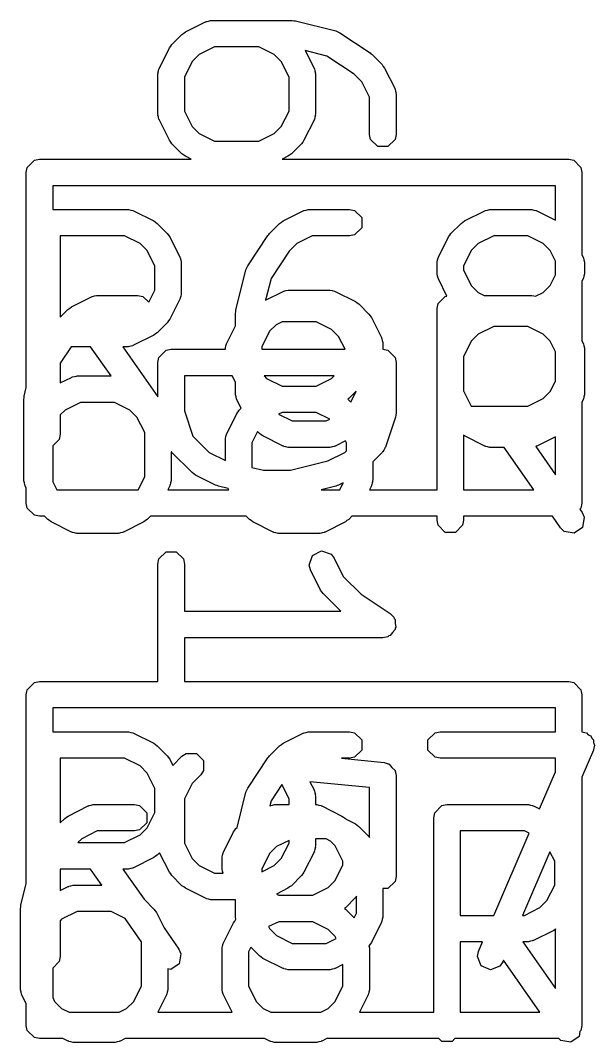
# Model space of a CAD drawing. Header units: inches. Extents: x 0.27 to 5.32, y 0.16 to 3.22.
# Drawn here: x 5.1625 to 5.2479, y 2.2295 to 2.3817 of the extents above; entities that cross this region are included whole.
import ezdxf

# ---------------------------------------------------------------- set-up
doc = ezdxf.new("R2010")
doc.units = ezdxf.units.IN
doc.header["$MEASUREMENT"] = 0
doc.layers.add('BLACK', color=250, linetype='CONTINUOUS')

msp = doc.modelspace()

# ---------------------------------------------------------------- linework, layer by layer
at = {"layer": 'BLACK', "linetype": 'CONTINUOUS'}
for p, q in [((5.18701, 2.37999), (5.19, 2.38149)), ((5.19, 2.38149), (5.1901, 2.38151)), ((5.1901, 2.38151), (5.19013, 2.38155)), ((5.19013, 2.38155), (5.19044, 2.38161)), ((5.19044, 2.38161), (5.19075, 2.38169)), ((5.19075, 2.38169), (5.19079, 2.38168)), ((5.19079, 2.38168), (5.19089, 2.38169)), ((5.19089, 2.38169), (5.20288, 2.38169)), ((5.20288, 2.38169), (5.20312, 2.38165)), ((5.20312, 2.38165), (5.20336, 2.38164)), ((5.20336, 2.38164), (5.20936, 2.38014)), ((5.18499, 2.37812), (5.18649, 2.37962)), ((5.18649, 2.37962), (5.18676, 2.37979)), ((5.18676, 2.37979), (5.18701, 2.37999)), ((5.20936, 2.38014), (5.20966, 2.37999)), ((5.20966, 2.37999), (5.20997, 2.37986)), ((5.20997, 2.37986), (5.21447, 2.37686)), ((5.18482, 2.37786), (5.18499, 2.37812)), ((5.18313, 2.37461), (5.18463, 2.37761)), ((5.18463, 2.37761), (5.18482, 2.37786)), ((5.18905, 2.37661), (5.188, 2.37556)), ((5.19135, 2.37776), (5.18905, 2.37661)), ((5.19792, 2.37776), (5.19135, 2.37776)), ((5.20022, 2.37661), (5.19792, 2.37776)), ((5.20127, 2.37556), (5.20022, 2.37661)), ((5.20807, 2.3764), (5.20484, 2.37721)), ((5.20484, 2.37721), (5.20614, 2.37461)), ((5.21447, 2.37686), (5.21461, 2.37673)), ((5.21461, 2.37673), (5.21477, 2.37662)), ((5.21477, 2.37662), (5.21627, 2.37512)), ((5.188, 2.37556), (5.18685, 2.37326)), ((5.20242, 2.37326), (5.20127, 2.37556)), ((5.21213, 2.3737), (5.20807, 2.3764)), ((5.21627, 2.37512), (5.21645, 2.37486)), ((5.18292, 2.37387), (5.18301, 2.37417)), ((5.18294, 2.37382), (5.18292, 2.37387)), ((5.18292, 2.37373), (5.18294, 2.37382)), ((5.18292, 2.36773), (5.18292, 2.37373)), ((5.18301, 2.37417), (5.18307, 2.37448)), ((5.18307, 2.37448), (5.1831, 2.37451)), ((5.1831, 2.37451), (5.18313, 2.37461)), ((5.20614, 2.37461), (5.20617, 2.37451)), ((5.20617, 2.37451), (5.2062, 2.37448)), ((5.2062, 2.37448), (5.20626, 2.37417)), ((5.20626, 2.37417), (5.20635, 2.37387)), ((5.20635, 2.37387), (5.20633, 2.37382)), ((5.20633, 2.37382), (5.20635, 2.37373)), ((5.20635, 2.37373), (5.20635, 2.36773)), ((5.21326, 2.37256), (5.21213, 2.3737)), ((5.21645, 2.37486), (5.21664, 2.37461)), ((5.21664, 2.37461), (5.21814, 2.37161)), ((5.18685, 2.37326), (5.18685, 2.36819)), ((5.20242, 2.36819), (5.20242, 2.37326)), ((5.21441, 2.37026), (5.21326, 2.37256)), ((5.21814, 2.37161), (5.21817, 2.37151)), ((5.21817, 2.37151), (5.2182, 2.37148)), ((5.2182, 2.37148), (5.21826, 2.37117)), ((5.21826, 2.37117), (5.21835, 2.37087)), ((5.21835, 2.37087), (5.21833, 2.37082)), ((5.21833, 2.37082), (5.21835, 2.37073)), ((5.21835, 2.37073), (5.21835, 2.36473)), ((5.21441, 2.36473), (5.21441, 2.37026)), ((5.18294, 2.36763), (5.18292, 2.36773)), ((5.18292, 2.36759), (5.18294, 2.36763)), ((5.18301, 2.36728), (5.18292, 2.36759)), ((5.18685, 2.36819), (5.188, 2.36589)), ((5.20127, 2.36589), (5.20242, 2.36819)), ((5.20635, 2.36759), (5.20626, 2.36728)), ((5.20635, 2.36773), (5.20633, 2.36763)), ((5.20633, 2.36763), (5.20635, 2.36759)), ((5.18307, 2.36697), (5.18301, 2.36728)), ((5.1831, 2.36694), (5.18307, 2.36697)), ((5.18313, 2.36685), (5.1831, 2.36694)), ((5.18463, 2.36385), (5.18313, 2.36685)), ((5.20614, 2.36685), (5.20464, 2.36385)), ((5.20617, 2.36694), (5.20614, 2.36685)), ((5.2062, 2.36697), (5.20617, 2.36694)), ((5.20626, 2.36728), (5.2062, 2.36697)), ((5.188, 2.36589), (5.18905, 2.36485)), ((5.18905, 2.36485), (5.19135, 2.3637)), ((5.19792, 2.3637), (5.20022, 2.36485)), ((5.20022, 2.36485), (5.20127, 2.36589)), ((5.21456, 2.36397), (5.21441, 2.36473)), ((5.21835, 2.36473), (5.2182, 2.36397)), ((5.18482, 2.3636), (5.18463, 2.36385)), ((5.18499, 2.36334), (5.18482, 2.3636)), ((5.18649, 2.36184), (5.18499, 2.36334)), ((5.19135, 2.3637), (5.19792, 2.3637)), ((5.20428, 2.36334), (5.20278, 2.36184)), ((5.20445, 2.3636), (5.20428, 2.36334)), ((5.20464, 2.36385), (5.20445, 2.3636)), ((5.21563, 2.36291), (5.21456, 2.36397)), ((5.21714, 2.36291), (5.21563, 2.36291)), ((5.2182, 2.36397), (5.21714, 2.36291)), ((5.18676, 2.36166), (5.18649, 2.36184)), ((5.18701, 2.36147), (5.18676, 2.36166)), ((5.18786, 2.36104), (5.18701, 2.36147)), ((5.20226, 2.36147), (5.20141, 2.36104)), ((5.20251, 2.36166), (5.20226, 2.36147)), ((5.20278, 2.36184), (5.20251, 2.36166)), ((5.16333, 2.35907), (5.16348, 2.35982)), ((5.16348, 2.35982), (5.16454, 2.36089)), ((5.16454, 2.36089), (5.1653, 2.36104)), ((5.1653, 2.36104), (5.18786, 2.36104)), ((5.20141, 2.36104), (5.24404, 2.36104)), ((5.24404, 2.36104), (5.24479, 2.36089)), ((5.24479, 2.36089), (5.24585, 2.35982)), ((5.24585, 2.35982), (5.246, 2.35907)), ((5.16333, 2.32704), (5.16333, 2.35907)), ((5.246, 2.35907), (5.246, 2.34681)), ((5.16726, 2.3571), (5.16726, 2.35356)), ((5.24207, 2.3571), (5.16726, 2.3571)), ((5.24207, 2.35197), (5.24207, 2.3571)), ((5.16726, 2.35356), (5.17842, 2.35356)), ((5.17842, 2.35356), (5.17852, 2.35354)), ((5.17852, 2.35354), (5.17856, 2.35356)), ((5.17856, 2.35356), (5.17886, 2.35347)), ((5.17886, 2.35347), (5.17917, 2.35341)), ((5.17917, 2.35341), (5.1792, 2.35338)), ((5.1792, 2.35338), (5.1793, 2.35335)), ((5.1793, 2.35335), (5.1823, 2.35186)), ((5.20154, 2.35186), (5.20453, 2.35335)), ((5.20453, 2.35335), (5.20463, 2.35338)), ((5.20463, 2.35338), (5.20466, 2.35341)), ((5.20466, 2.35341), (5.20497, 2.35347)), ((5.20497, 2.35347), (5.20528, 2.35356)), ((5.20528, 2.35356), (5.20532, 2.35354)), ((5.20532, 2.35354), (5.20542, 2.35356)), ((5.20542, 2.35356), (5.21141, 2.35356)), ((5.21141, 2.35356), (5.21217, 2.35341)), ((5.21217, 2.35341), (5.21323, 2.35235)), ((5.21323, 2.35235), (5.21323, 2.35084)), ((5.22853, 2.35186), (5.23153, 2.35335)), ((5.23153, 2.35335), (5.23163, 2.35338)), ((5.23163, 2.35338), (5.23166, 2.35341)), ((5.23166, 2.35341), (5.23197, 2.35347)), ((5.23197, 2.35347), (5.23227, 2.35356)), ((5.23227, 2.35356), (5.23232, 2.35354)), ((5.23232, 2.35354), (5.23241, 2.35356)), ((5.23241, 2.35356), (5.23841, 2.35356)), ((5.23841, 2.35356), (5.23851, 2.35354)), ((5.23851, 2.35354), (5.23855, 2.35356)), ((5.23855, 2.35356), (5.23885, 2.35347)), ((5.23885, 2.35347), (5.23916, 2.35341)), ((5.23916, 2.35341), (5.2392, 2.35338)), ((5.2392, 2.35338), (5.23929, 2.35335)), ((5.23929, 2.35335), (5.24207, 2.35197)), ((5.1823, 2.35186), (5.18255, 2.35166)), ((5.18255, 2.35166), (5.18281, 2.35149)), ((5.18281, 2.35149), (5.18431, 2.34999)), ((5.19952, 2.34999), (5.20102, 2.35149)), ((5.20102, 2.35149), (5.20129, 2.35166)), ((5.20129, 2.35166), (5.20154, 2.35186)), ((5.21323, 2.35084), (5.21217, 2.34978)), ((5.22652, 2.34999), (5.22802, 2.35149)), ((5.22802, 2.35149), (5.22828, 2.35166)), ((5.22828, 2.35166), (5.22853, 2.35186)), ((5.17795, 2.34963), (5.16839, 2.34963)), ((5.16839, 2.34963), (5.16839, 2.33755)), ((5.18025, 2.34848), (5.17795, 2.34963)), ((5.18431, 2.34999), (5.18449, 2.34972)), ((5.18449, 2.34972), (5.18468, 2.34947)), ((5.18468, 2.34947), (5.18618, 2.34648)), ((5.19628, 2.34519), (5.19928, 2.34969)), ((5.19928, 2.34969), (5.19942, 2.34982)), ((5.19942, 2.34982), (5.19952, 2.34999)), ((5.20588, 2.34963), (5.20358, 2.34848)), ((5.21141, 2.34963), (5.20588, 2.34963)), ((5.21217, 2.34978), (5.21141, 2.34963)), ((5.22465, 2.34648), (5.22615, 2.34947)), ((5.22615, 2.34947), (5.22635, 2.34972)), ((5.22635, 2.34972), (5.22652, 2.34999)), ((5.23288, 2.34963), (5.23058, 2.34848)), ((5.23795, 2.34963), (5.23288, 2.34963)), ((5.24024, 2.34848), (5.23795, 2.34963)), ((5.1813, 2.34743), (5.18025, 2.34848)), ((5.20358, 2.34848), (5.20245, 2.34734)), ((5.23058, 2.34848), (5.22953, 2.34743)), ((5.24129, 2.34743), (5.24024, 2.34848)), ((5.18245, 2.34513), (5.1813, 2.34743)), ((5.18618, 2.34648), (5.1862, 2.34638)), ((5.1862, 2.34638), (5.18624, 2.34635)), ((5.18624, 2.34635), (5.1863, 2.34604)), ((5.20245, 2.34734), (5.19974, 2.34329)), ((5.22453, 2.34604), (5.22459, 2.34635)), ((5.22459, 2.34635), (5.22463, 2.34638)), ((5.22463, 2.34638), (5.22465, 2.34648)), ((5.22953, 2.34743), (5.22838, 2.34513)), ((5.24207, 2.34588), (5.24129, 2.34743)), ((5.246, 2.34681), (5.24617, 2.34648)), ((5.24617, 2.34648), (5.2462, 2.34638)), ((5.2462, 2.34638), (5.24623, 2.34635)), ((5.24623, 2.34635), (5.24629, 2.34604)), ((5.18245, 2.34156), (5.18245, 2.34513)), ((5.1863, 2.34604), (5.18638, 2.34573)), ((5.18638, 2.34573), (5.18637, 2.34569)), ((5.18637, 2.34569), (5.18639, 2.34559)), ((5.18639, 2.34559), (5.18639, 2.3411)), ((5.19601, 2.34457), (5.19615, 2.34488)), ((5.19615, 2.34488), (5.19628, 2.34519)), ((5.22444, 2.34559), (5.22446, 2.34569)), ((5.22444, 2.3441), (5.22444, 2.34559)), ((5.22445, 2.34573), (5.22453, 2.34604)), ((5.22446, 2.34569), (5.22445, 2.34573)), ((5.22838, 2.34513), (5.22838, 2.34456)), ((5.24207, 2.34381), (5.24207, 2.34588)), ((5.24629, 2.34604), (5.24637, 2.34573)), ((5.24637, 2.34573), (5.24636, 2.34569)), ((5.24636, 2.34569), (5.24638, 2.34559)), ((5.24638, 2.34559), (5.24638, 2.3441)), ((5.19451, 2.33857), (5.19601, 2.34457)), ((5.19974, 2.34329), (5.19894, 2.34006)), ((5.22446, 2.344), (5.22444, 2.3441)), ((5.22445, 2.34396), (5.22446, 2.344)), ((5.22453, 2.34365), (5.22445, 2.34396)), ((5.22459, 2.34334), (5.22453, 2.34365)), ((5.22463, 2.34331), (5.22459, 2.34334)), ((5.22465, 2.34321), (5.22463, 2.34331)), ((5.22592, 2.34067), (5.22465, 2.34321)), ((5.22838, 2.34456), (5.22953, 2.34226)), ((5.24129, 2.34226), (5.24207, 2.34381)), ((5.24617, 2.34321), (5.246, 2.34288)), ((5.2462, 2.34331), (5.24617, 2.34321)), ((5.24623, 2.34334), (5.2462, 2.34331)), ((5.24629, 2.34365), (5.24623, 2.34334)), ((5.24637, 2.34396), (5.24629, 2.34365)), ((5.24638, 2.3441), (5.24636, 2.344)), ((5.24636, 2.344), (5.24637, 2.34396)), ((5.18154, 2.33975), (5.18245, 2.34156)), ((5.20197, 2.34148), (5.20228, 2.34156)), ((5.20228, 2.34156), (5.20232, 2.34154)), ((5.20232, 2.34154), (5.20242, 2.34156)), ((5.20242, 2.34156), (5.20841, 2.34156)), ((5.20841, 2.34156), (5.20851, 2.34154)), ((5.20851, 2.34154), (5.20855, 2.34156)), ((5.20855, 2.34156), (5.20886, 2.34148)), ((5.22953, 2.34226), (5.23058, 2.34121)), ((5.24024, 2.34121), (5.24129, 2.34226)), ((5.246, 2.34288), (5.246, 2.33401)), ((5.17004, 2.33906), (5.17304, 2.34056)), ((5.17304, 2.34056), (5.17313, 2.34059)), ((5.17313, 2.34059), (5.17317, 2.34062)), ((5.17317, 2.34062), (5.17348, 2.34068)), ((5.17348, 2.34068), (5.17378, 2.34076)), ((5.17378, 2.34076), (5.17382, 2.34075)), ((5.17382, 2.34075), (5.17392, 2.34077)), ((5.17392, 2.34077), (5.17992, 2.34077)), ((5.17992, 2.34077), (5.18067, 2.34062)), ((5.18067, 2.34062), (5.18154, 2.33975)), ((5.18618, 2.34022), (5.18468, 2.33722)), ((5.1862, 2.34031), (5.18618, 2.34022)), ((5.18624, 2.34034), (5.1862, 2.34031)), ((5.1863, 2.34065), (5.18624, 2.34034)), ((5.18638, 2.34096), (5.1863, 2.34065)), ((5.18639, 2.3411), (5.18637, 2.341)), ((5.18637, 2.341), (5.18638, 2.34096)), ((5.19894, 2.34006), (5.20154, 2.34136)), ((5.20154, 2.34136), (5.20163, 2.34138)), ((5.20163, 2.34138), (5.20166, 2.34141)), ((5.20166, 2.34141), (5.20197, 2.34148)), ((5.20886, 2.34148), (5.20917, 2.34141)), ((5.20917, 2.34141), (5.2092, 2.34138)), ((5.2092, 2.34138), (5.2093, 2.34136)), ((5.2093, 2.34136), (5.21229, 2.33986)), ((5.22459, 2.33955), (5.22566, 2.34062)), ((5.22566, 2.34062), (5.22592, 2.34067)), ((5.23058, 2.34121), (5.23147, 2.34077)), ((5.23147, 2.34077), (5.23841, 2.34077)), ((5.23841, 2.34077), (5.23851, 2.34075)), ((5.23851, 2.34075), (5.23855, 2.34076)), ((5.23855, 2.34076), (5.23885, 2.34068)), ((5.23885, 2.34068), (5.23908, 2.34063)), ((5.23908, 2.34063), (5.24024, 2.34121)), ((5.16839, 2.33755), (5.16953, 2.33869)), ((5.16953, 2.33869), (5.16979, 2.33887)), ((5.16979, 2.33887), (5.17004, 2.33906)), ((5.19449, 2.33833), (5.19451, 2.33857)), ((5.21229, 2.33986), (5.21254, 2.33966)), ((5.21254, 2.33966), (5.21281, 2.33949)), ((5.21281, 2.33949), (5.21431, 2.33799)), ((5.22444, 2.3388), (5.22459, 2.33955)), ((5.22444, 2.3321), (5.22444, 2.3388)), ((5.18468, 2.33722), (5.18449, 2.33697)), ((5.19445, 2.3381), (5.19449, 2.33833)), ((5.19445, 2.33626), (5.19445, 2.3381)), ((5.21431, 2.33799), (5.21448, 2.33773)), ((5.21448, 2.33773), (5.21467, 2.33748)), ((5.21467, 2.33748), (5.21617, 2.33448)), ((5.18431, 2.3367), (5.18281, 2.3352)), ((5.18449, 2.33697), (5.18431, 2.3367)), ((5.19316, 2.33368), (5.19445, 2.33626)), ((5.20049, 2.33638), (5.19953, 2.33543)), ((5.20138, 2.33683), (5.20049, 2.33638)), ((5.20645, 2.33683), (5.20138, 2.33683)), ((5.20875, 2.33568), (5.20645, 2.33683)), ((5.2098, 2.33463), (5.20875, 2.33568)), ((5.23288, 2.33613), (5.23058, 2.33498)), ((5.23795, 2.33613), (5.23288, 2.33613)), ((5.24024, 2.33498), (5.23795, 2.33613)), ((5.1823, 2.33484), (5.1793, 2.33334)), ((5.18255, 2.33503), (5.1823, 2.33484)), ((5.18281, 2.3352), (5.18255, 2.33503)), ((5.19953, 2.33543), (5.19838, 2.33313)), ((5.21075, 2.33274), (5.2098, 2.33463)), ((5.21617, 2.33448), (5.2162, 2.33438)), ((5.2162, 2.33438), (5.21623, 2.33435)), ((5.21623, 2.33435), (5.21629, 2.33404)), ((5.21629, 2.33404), (5.21638, 2.33374)), ((5.23058, 2.33498), (5.22953, 2.33393)), ((5.24129, 2.33393), (5.24024, 2.33498)), ((5.246, 2.33401), (5.24617, 2.33368)), ((5.17, 2.33313), (5.16839, 2.3307)), ((5.17289, 2.33313), (5.17, 2.33313)), ((5.17595, 2.32877), (5.17289, 2.33313)), ((5.17842, 2.33313), (5.1777, 2.33313)), ((5.1777, 2.33313), (5.18292, 2.32567)), ((5.17852, 2.33315), (5.17842, 2.33313)), ((5.17856, 2.33313), (5.17852, 2.33315)), ((5.17886, 2.33322), (5.17856, 2.33313)), ((5.17917, 2.33328), (5.17886, 2.33322)), ((5.1792, 2.33331), (5.17917, 2.33328)), ((5.1793, 2.33334), (5.1792, 2.33331)), ((5.18307, 2.33152), (5.18413, 2.33259)), ((5.18413, 2.33259), (5.18489, 2.33274)), ((5.18489, 2.33274), (5.19295, 2.33274)), ((5.19295, 2.33294), (5.19304, 2.33324)), ((5.19297, 2.3329), (5.19295, 2.33294)), ((5.19295, 2.3328), (5.19297, 2.3329)), ((5.19295, 2.33274), (5.19295, 2.3328)), ((5.19304, 2.33324), (5.1931, 2.33355)), ((5.1931, 2.33355), (5.19313, 2.33358)), ((5.19313, 2.33358), (5.19316, 2.33368)), ((5.19838, 2.33313), (5.19838, 2.33274)), ((5.19838, 2.33274), (5.21075, 2.33274)), ((5.21638, 2.33374), (5.21636, 2.33369)), ((5.21636, 2.33369), (5.21638, 2.3336)), ((5.21638, 2.3336), (5.21638, 2.33274)), ((5.21638, 2.33274), (5.21714, 2.33259)), ((5.21714, 2.33259), (5.2182, 2.33152)), ((5.22953, 2.33393), (5.22838, 2.33163)), ((5.24207, 2.33238), (5.24129, 2.33393)), ((5.24617, 2.33368), (5.2462, 2.33358)), ((5.2462, 2.33358), (5.24623, 2.33355)), ((5.24623, 2.33355), (5.24629, 2.33324)), ((5.24629, 2.33324), (5.24637, 2.33294)), ((5.24637, 2.33294), (5.24636, 2.3329)), ((5.24636, 2.3329), (5.24638, 2.3328)), ((5.24638, 2.3328), (5.24638, 2.3283)), ((5.18292, 2.33077), (5.18307, 2.33152)), ((5.2182, 2.33152), (5.21835, 2.33077)), ((5.22444, 2.3261), (5.22444, 2.3321)), ((5.22444, 2.3321), (5.22444, 2.3321)), ((5.22838, 2.33163), (5.22838, 2.32656)), ((5.24207, 2.32802), (5.24207, 2.33238)), ((5.16839, 2.3307), (5.16839, 2.32774)), ((5.18292, 2.32567), (5.18292, 2.33077)), ((5.21835, 2.33077), (5.21835, 2.32327)), ((5.16839, 2.32774), (5.17004, 2.32856)), ((5.17004, 2.32856), (5.17013, 2.32859)), ((5.17013, 2.32859), (5.17017, 2.32862)), ((5.17017, 2.32862), (5.17048, 2.32868)), ((5.17048, 2.32868), (5.17078, 2.32876)), ((5.17078, 2.32876), (5.17082, 2.32875)), ((5.17082, 2.32875), (5.17092, 2.32877)), ((5.17092, 2.32877), (5.17595, 2.32877)), ((5.19397, 2.3288), (5.18685, 2.3288)), ((5.18685, 2.3288), (5.18685, 2.32359)), ((5.19445, 2.32784), (5.19397, 2.3288)), ((5.20913, 2.3288), (5.1987, 2.3288)), ((5.1987, 2.3288), (5.19908, 2.32842)), ((5.19908, 2.32842), (5.20138, 2.32727)), ((5.20645, 2.32727), (5.20875, 2.32842)), ((5.20875, 2.32842), (5.20913, 2.3288)), ((5.24129, 2.32647), (5.24207, 2.32802)), ((5.24638, 2.3283), (5.24638, 2.3283)), ((5.24638, 2.3283), (5.24638, 2.3261)), ((5.16301, 2.32578), (5.16333, 2.32704)), ((5.19445, 2.3261), (5.19445, 2.32784)), ((5.20138, 2.32727), (5.20645, 2.32727)), ((5.21243, 2.32653), (5.21131, 2.32541)), ((5.21161, 2.32489), (5.21243, 2.32653)), ((5.22838, 2.32656), (5.22953, 2.32427)), ((5.24024, 2.32542), (5.24129, 2.32647)), ((5.16295, 2.3253), (5.163, 2.32554)), ((5.16295, 2.3133), (5.16295, 2.3253)), ((5.163, 2.32554), (5.16301, 2.32578)), ((5.17138, 2.32483), (5.16909, 2.32368)), ((5.17645, 2.32483), (5.17138, 2.32483)), ((5.17875, 2.32368), (5.17645, 2.32483)), ((5.19447, 2.326), (5.19445, 2.3261)), ((5.19445, 2.32596), (5.19447, 2.326)), ((5.19454, 2.32565), (5.19445, 2.32596)), ((5.1946, 2.32534), (5.19454, 2.32565)), ((5.19463, 2.32531), (5.1946, 2.32534)), ((5.19466, 2.32522), (5.19463, 2.32531)), ((5.19529, 2.32396), (5.19466, 2.32522)), ((5.21131, 2.32541), (5.21115, 2.3253)), ((5.21115, 2.3253), (5.21131, 2.32519)), ((5.21131, 2.32519), (5.21161, 2.32489)), ((5.22444, 2.31183), (5.22444, 2.3261)), ((5.22444, 2.3261), (5.22444, 2.3261)), ((5.23795, 2.32427), (5.24024, 2.32542)), ((5.24617, 2.32522), (5.246, 2.32488)), ((5.246, 2.32488), (5.246, 2.30986)), ((5.2462, 2.32531), (5.24617, 2.32522)), ((5.24623, 2.32534), (5.2462, 2.32531)), ((5.24629, 2.32565), (5.24623, 2.32534)), ((5.24637, 2.32596), (5.24629, 2.32565)), ((5.24638, 2.3261), (5.24636, 2.326)), ((5.24636, 2.326), (5.24637, 2.32596)), ((5.16909, 2.32368), (5.16839, 2.32299)), ((5.1798, 2.32263), (5.17875, 2.32368)), ((5.18685, 2.32359), (5.18811, 2.31983)), ((5.19466, 2.32318), (5.19485, 2.32343)), ((5.19485, 2.32343), (5.19502, 2.32369)), ((5.19502, 2.32369), (5.19529, 2.32396)), ((5.20138, 2.32333), (5.20086, 2.32307)), ((5.20645, 2.32333), (5.20138, 2.32333)), ((5.20847, 2.32232), (5.20645, 2.32333)), ((5.22953, 2.32427), (5.23795, 2.32427)), ((5.16839, 2.32299), (5.16839, 2.3201)), ((5.18095, 2.32034), (5.1798, 2.32263)), ((5.19316, 2.32018), (5.19466, 2.32318)), ((5.20086, 2.32307), (5.20288, 2.32207)), ((5.20288, 2.32207), (5.20795, 2.32207)), ((5.20795, 2.32207), (5.20847, 2.32232)), ((5.21825, 2.32265), (5.21675, 2.31815)), ((5.21829, 2.32296), (5.21825, 2.32265)), ((5.21835, 2.32327), (5.21829, 2.32296)), ((5.18095, 2.31377), (5.18095, 2.32034)), ((5.19772, 2.32051), (5.19689, 2.31884)), ((5.19802, 2.32021), (5.19772, 2.32051)), ((5.16824, 2.31934), (5.16726, 2.31837)), ((5.16839, 2.3201), (5.16824, 2.31934)), ((5.18811, 2.31983), (5.19055, 2.31739)), ((5.19295, 2.31944), (5.19304, 2.31975)), ((5.19297, 2.3194), (5.19295, 2.31944)), ((5.19295, 2.3193), (5.19297, 2.3194)), ((5.19295, 2.31619), (5.19295, 2.3193)), ((5.19304, 2.31975), (5.1931, 2.32005)), ((5.1931, 2.32005), (5.19313, 2.32009)), ((5.19313, 2.32009), (5.19316, 2.32018)), ((5.19689, 2.31884), (5.19689, 2.31517)), ((5.19829, 2.32003), (5.19802, 2.32021)), ((5.19854, 2.31984), (5.19829, 2.32003)), ((5.20154, 2.31834), (5.19854, 2.31984)), ((5.21082, 2.3191), (5.2093, 2.31834)), ((5.21095, 2.31884), (5.21082, 2.3191)), ((5.21095, 2.31762), (5.21095, 2.31884)), ((5.22853, 2.31984), (5.22838, 2.31995)), ((5.22838, 2.31995), (5.22838, 2.31183)), ((5.23153, 2.31834), (5.22853, 2.31984)), ((5.24207, 2.31973), (5.23929, 2.31834)), ((5.24207, 2.31408), (5.24207, 2.31973)), ((5.16726, 2.31837), (5.16726, 2.31302)), ((5.1849, 2.31748), (5.18489, 2.3175)), ((5.18489, 2.3175), (5.18489, 2.3133)), ((5.18494, 2.31746), (5.1849, 2.31748)), ((5.18499, 2.31738), (5.18494, 2.31746)), ((5.18799, 2.31438), (5.18499, 2.31738)), ((5.19055, 2.31739), (5.19295, 2.31619)), ((5.20163, 2.31831), (5.20154, 2.31834)), ((5.20166, 2.31828), (5.20163, 2.31831)), ((5.20197, 2.31822), (5.20166, 2.31828)), ((5.20228, 2.31813), (5.20197, 2.31822)), ((5.20232, 2.31815), (5.20228, 2.31813)), ((5.20242, 2.31813), (5.20232, 2.31815)), ((5.20841, 2.31813), (5.20242, 2.31813)), ((5.2082, 2.31613), (5.21072, 2.31739)), ((5.20851, 2.31815), (5.20841, 2.31813)), ((5.20855, 2.31813), (5.20851, 2.31815)), ((5.20886, 2.31822), (5.20855, 2.31813)), ((5.20917, 2.31828), (5.20886, 2.31822)), ((5.2092, 2.31831), (5.20917, 2.31828)), ((5.2093, 2.31834), (5.2092, 2.31831)), ((5.21072, 2.31739), (5.21095, 2.31762)), ((5.21627, 2.31738), (5.21488, 2.31599)), ((5.21633, 2.31746), (5.21627, 2.31738)), ((5.21637, 2.31748), (5.21633, 2.31746)), ((5.21653, 2.31775), (5.21637, 2.31748)), ((5.2167, 2.31802), (5.21653, 2.31775)), ((5.21675, 2.31815), (5.2167, 2.31806)), ((5.2167, 2.31806), (5.2167, 2.31802)), ((5.23163, 2.31831), (5.23153, 2.31834)), ((5.23166, 2.31828), (5.23163, 2.31831)), ((5.23197, 2.31822), (5.23166, 2.31828)), ((5.23227, 2.31813), (5.23197, 2.31822)), ((5.23232, 2.31815), (5.23227, 2.31813)), ((5.23241, 2.31813), (5.23232, 2.31815)), ((5.23443, 2.31813), (5.23241, 2.31813)), ((5.23884, 2.31183), (5.23443, 2.31813)), ((5.23916, 2.31828), (5.23913, 2.31827)), ((5.23913, 2.31827), (5.24207, 2.31408)), ((5.2392, 2.31831), (5.23916, 2.31828)), ((5.23929, 2.31834), (5.2392, 2.31831)), ((5.20264, 2.31474), (5.2082, 2.31613)), ((5.21488, 2.31599), (5.21488, 2.3133)), ((5.18826, 2.3142), (5.18799, 2.31438)), ((5.18851, 2.31401), (5.18826, 2.3142)), ((5.19689, 2.31517), (5.19863, 2.31474)), ((5.19863, 2.31474), (5.20264, 2.31474)), ((5.16297, 2.31321), (5.16295, 2.3133)), ((5.16296, 2.31316), (5.16297, 2.31321)), ((5.16304, 2.31286), (5.16296, 2.31316)), ((5.1631, 2.31255), (5.16304, 2.31286)), ((5.16726, 2.31302), (5.16786, 2.31183)), ((5.17998, 2.31183), (5.18095, 2.31377)), ((5.1848, 2.31286), (5.18474, 2.31255)), ((5.18488, 2.31316), (5.1848, 2.31286)), ((5.18489, 2.3133), (5.18487, 2.31321)), ((5.18487, 2.31321), (5.18488, 2.31316)), ((5.1915, 2.31251), (5.18851, 2.31401)), ((5.2105, 2.31288), (5.20976, 2.31251)), ((5.20998, 2.31183), (5.2105, 2.31288)), ((5.21479, 2.31286), (5.21473, 2.31255)), ((5.21488, 2.31316), (5.21479, 2.31286)), ((5.21488, 2.3133), (5.21486, 2.31321)), ((5.21486, 2.31321), (5.21488, 2.31316)), ((5.16313, 2.31252), (5.1631, 2.31255)), ((5.16316, 2.31242), (5.16313, 2.31252)), ((5.16333, 2.31209), (5.16316, 2.31242)), ((5.16333, 2.30986), (5.16333, 2.31209)), ((5.16786, 2.31183), (5.17998, 2.31183)), ((5.18468, 2.31242), (5.18438, 2.31183)), ((5.18438, 2.31183), (5.19345, 2.31183)), ((5.1847, 2.31252), (5.18468, 2.31242)), ((5.18474, 2.31255), (5.1847, 2.31252)), ((5.19171, 2.31245), (5.1915, 2.31251)), ((5.19191, 2.31236), (5.19171, 2.31245)), ((5.19337, 2.312), (5.19191, 2.31236)), ((5.19345, 2.31183), (5.19337, 2.312)), ((5.20936, 2.31236), (5.20722, 2.31183)), ((5.20722, 2.31183), (5.20998, 2.31183)), ((5.20956, 2.31245), (5.20936, 2.31236)), ((5.20976, 2.31251), (5.20956, 2.31245)), ((5.21467, 2.31242), (5.21438, 2.31183)), ((5.21438, 2.31183), (5.22444, 2.31183)), ((5.2147, 2.31252), (5.21467, 2.31242)), ((5.21473, 2.31255), (5.2147, 2.31252)), ((5.22838, 2.31183), (5.23884, 2.31183)), ((5.16348, 2.3091), (5.16333, 2.30986)), ((5.246, 2.30986), (5.24585, 2.3091)), ((5.16454, 2.30804), (5.16348, 2.3091)), ((5.24585, 2.3091), (5.24568, 2.30893)), ((5.24568, 2.30893), (5.24602, 2.30843)), ((5.24602, 2.30843), (5.24633, 2.30773)), ((5.1653, 2.30789), (5.16454, 2.30804)), ((5.16605, 2.30789), (5.1653, 2.30789)), ((5.16653, 2.30741), (5.16605, 2.30789)), ((5.16679, 2.30724), (5.16653, 2.30741)), ((5.16704, 2.30704), (5.16679, 2.30724)), ((5.17004, 2.30554), (5.16704, 2.30704)), ((5.1808, 2.30704), (5.1778, 2.30554)), ((5.18105, 2.30724), (5.1808, 2.30704)), ((5.18131, 2.30741), (5.18105, 2.30724)), ((5.18179, 2.30789), (5.18131, 2.30741)), ((5.19605, 2.30789), (5.18179, 2.30789)), ((5.19652, 2.30741), (5.19605, 2.30789)), ((5.19679, 2.30724), (5.19652, 2.30741)), ((5.19704, 2.30704), (5.19679, 2.30724)), ((5.20004, 2.30554), (5.19704, 2.30704)), ((5.2108, 2.30704), (5.2078, 2.30554)), ((5.21104, 2.30724), (5.2108, 2.30704)), ((5.21131, 2.30741), (5.21104, 2.30724)), ((5.21179, 2.30789), (5.21131, 2.30741)), ((5.22444, 2.30789), (5.21179, 2.30789)), ((5.22444, 2.3073), (5.22444, 2.30789)), ((5.22459, 2.30655), (5.22444, 2.3073)), ((5.22838, 2.3073), (5.22823, 2.30655)), ((5.2416, 2.30789), (5.22838, 2.30789)), ((5.22838, 2.30789), (5.22838, 2.3073)), ((5.2428, 2.30617), (5.2416, 2.30789)), ((5.24633, 2.30773), (5.24607, 2.30624)), ((5.17013, 2.30552), (5.17004, 2.30554)), ((5.17017, 2.30548), (5.17013, 2.30552)), ((5.17048, 2.30542), (5.17017, 2.30548)), ((5.17078, 2.30534), (5.17048, 2.30542)), ((5.17082, 2.30535), (5.17078, 2.30534)), ((5.17092, 2.30533), (5.17082, 2.30535)), ((5.17692, 2.30533), (5.17092, 2.30533)), ((5.17702, 2.30535), (5.17692, 2.30533)), ((5.17706, 2.30534), (5.17702, 2.30535)), ((5.17736, 2.30542), (5.17706, 2.30534)), ((5.17767, 2.30548), (5.17736, 2.30542)), ((5.1777, 2.30552), (5.17767, 2.30548)), ((5.1778, 2.30554), (5.1777, 2.30552)), ((5.20013, 2.30552), (5.20004, 2.30554)), ((5.20016, 2.30548), (5.20013, 2.30552)), ((5.20047, 2.30542), (5.20016, 2.30548)), ((5.20078, 2.30534), (5.20047, 2.30542)), ((5.20082, 2.30535), (5.20078, 2.30534)), ((5.20092, 2.30533), (5.20082, 2.30535)), ((5.20692, 2.30533), (5.20092, 2.30533)), ((5.20701, 2.30535), (5.20692, 2.30533)), ((5.20705, 2.30534), (5.20701, 2.30535)), ((5.20736, 2.30542), (5.20705, 2.30534)), ((5.20767, 2.30548), (5.20736, 2.30542)), ((5.2077, 2.30552), (5.20767, 2.30548)), ((5.2078, 2.30554), (5.2077, 2.30552)), ((5.22566, 2.30548), (5.22459, 2.30655)), ((5.22717, 2.30548), (5.22566, 2.30548)), ((5.22823, 2.30655), (5.22717, 2.30548)), ((5.24335, 2.30564), (5.2428, 2.30617)), ((5.24484, 2.30538), (5.24335, 2.30564)), ((5.24607, 2.30624), (5.24484, 2.30538)), ((5.18307, 2.30153), (5.18413, 2.30259)), ((5.18413, 2.30259), (5.18564, 2.30259)), ((5.18564, 2.30259), (5.1867, 2.30153)), ((5.20542, 2.30063), (5.2059, 2.30206)), ((5.2059, 2.30206), (5.20724, 2.30274)), ((5.20724, 2.30274), (5.20867, 2.30226)), ((5.20867, 2.30226), (5.20914, 2.30165)), ((5.18292, 2.30077), (5.18307, 2.30153)), ((5.18292, 2.28328), (5.18292, 2.30077)), ((5.1867, 2.30153), (5.18685, 2.30077)), ((5.18685, 2.30077), (5.18685, 2.29374)), ((5.20562, 2.29989), (5.20542, 2.30063)), ((5.20914, 2.30165), (5.2105, 2.29894)), ((5.20712, 2.29689), (5.20562, 2.29989)), ((5.2105, 2.29894), (5.21314, 2.2963)), ((5.20732, 2.29664), (5.20712, 2.29689)), ((5.20749, 2.29638), (5.20732, 2.29664)), ((5.21013, 2.29374), (5.20749, 2.29638)), ((5.21314, 2.2963), (5.21747, 2.29341)), ((5.18685, 2.29374), (5.21013, 2.29374)), ((5.21747, 2.29341), (5.21802, 2.29287)), ((5.21802, 2.29287), (5.21806, 2.29267)), ((5.21806, 2.29267), (5.2182, 2.29253)), ((5.2182, 2.29253), (5.2182, 2.29195)), ((5.2182, 2.29195), (5.21831, 2.29139)), ((5.21831, 2.29139), (5.2182, 2.29122)), ((5.21714, 2.28995), (5.21638, 2.2898)), ((5.21728, 2.2901), (5.21714, 2.28995)), ((5.21748, 2.29014), (5.21728, 2.2901)), ((5.2178, 2.29061), (5.21748, 2.29014)), ((5.2182, 2.29102), (5.2178, 2.29061)), ((5.2182, 2.29122), (5.2182, 2.29102)), ((5.21638, 2.2898), (5.18685, 2.2898)), ((5.18685, 2.2898), (5.18685, 2.28328)), ((5.16348, 2.28207), (5.16454, 2.28313)), ((5.16454, 2.28313), (5.1653, 2.28328)), ((5.1653, 2.28328), (5.18292, 2.28328)), ((5.18685, 2.28328), (5.24404, 2.28328)), ((5.24404, 2.28328), (5.24479, 2.28313)), ((5.24479, 2.28313), (5.24585, 2.28207)), ((5.16333, 2.28131), (5.16348, 2.28207)), ((5.16333, 2.25322), (5.16333, 2.28131)), ((5.24585, 2.28207), (5.246, 2.28131)), ((5.246, 2.28131), (5.246, 2.27579)), ((5.16726, 2.27935), (5.16726, 2.27581)), ((5.24207, 2.27935), (5.16726, 2.27935)), ((5.24207, 2.27581), (5.24207, 2.27935)), ((5.16726, 2.27581), (5.17842, 2.27581)), ((5.17842, 2.27581), (5.17852, 2.27579)), ((5.17852, 2.27579), (5.17856, 2.2758)), ((5.17856, 2.2758), (5.17886, 2.27572)), ((5.17886, 2.27572), (5.17917, 2.27566)), ((5.17917, 2.27566), (5.1792, 2.27563)), ((5.1792, 2.27563), (5.1793, 2.2756)), ((5.1793, 2.2756), (5.1823, 2.2741)), ((5.20154, 2.2741), (5.20453, 2.2756)), ((5.20453, 2.2756), (5.20463, 2.27563)), ((5.20463, 2.27563), (5.20466, 2.27566)), ((5.20466, 2.27566), (5.20497, 2.27572)), ((5.20497, 2.27572), (5.20528, 2.2758)), ((5.20528, 2.2758), (5.20532, 2.27579)), ((5.20532, 2.27579), (5.20542, 2.27581)), ((5.20542, 2.27581), (5.21141, 2.27581)), ((5.21141, 2.27581), (5.21217, 2.27566)), ((5.21217, 2.27566), (5.21323, 2.27459)), ((5.22309, 2.27459), (5.22416, 2.27566)), ((5.22416, 2.27566), (5.22491, 2.27581)), ((5.22491, 2.27581), (5.24207, 2.27581)), ((5.246, 2.27579), (5.24666, 2.27566)), ((5.24666, 2.27566), (5.24695, 2.27537)), ((5.24695, 2.27537), (5.24732, 2.27521)), ((5.24732, 2.27521), (5.24746, 2.27486)), ((5.24746, 2.27486), (5.24773, 2.27459)), ((5.1823, 2.2741), (5.18255, 2.27391)), ((5.18255, 2.27391), (5.18281, 2.27373)), ((5.18281, 2.27373), (5.18431, 2.27223)), ((5.19952, 2.27223), (5.20102, 2.27373)), ((5.20102, 2.27373), (5.20129, 2.27391)), ((5.20129, 2.27391), (5.20154, 2.2741)), ((5.21323, 2.27459), (5.21323, 2.27309)), ((5.22309, 2.27309), (5.22309, 2.27459)), ((5.24773, 2.27459), (5.24773, 2.27419)), ((5.24773, 2.27419), (5.24788, 2.27381)), ((5.24788, 2.27381), (5.24773, 2.27311)), ((5.24773, 2.27311), (5.24773, 2.27309)), ((5.17795, 2.27187), (5.16839, 2.27187)), ((5.16839, 2.27187), (5.16839, 2.26226)), ((5.18025, 2.27072), (5.17795, 2.27187)), ((5.18431, 2.27223), (5.18449, 2.27197)), ((5.18449, 2.27197), (5.18468, 2.27172)), ((5.18468, 2.27172), (5.18513, 2.27081)), ((5.18513, 2.27081), (5.18649, 2.27217)), ((5.18649, 2.27217), (5.18713, 2.27259)), ((5.18713, 2.27259), (5.18864, 2.27259)), ((5.18864, 2.27259), (5.1897, 2.27153)), ((5.19628, 2.26743), (5.19928, 2.27193)), ((5.19928, 2.27193), (5.19942, 2.27207)), ((5.19942, 2.27207), (5.19952, 2.27223)), ((5.21141, 2.27187), (5.21023, 2.27187)), ((5.21023, 2.27187), (5.21658, 2.27123)), ((5.21217, 2.27202), (5.21141, 2.27187)), ((5.21323, 2.27309), (5.21217, 2.27202)), ((5.22416, 2.27202), (5.22309, 2.27309)), ((5.22491, 2.27187), (5.22416, 2.27202)), ((5.24207, 2.27187), (5.22491, 2.27187)), ((5.24207, 2.26987), (5.24207, 2.27187)), ((5.24772, 2.27306), (5.246, 2.26906)), ((5.24773, 2.27309), (5.24772, 2.27308)), ((5.24772, 2.27308), (5.24772, 2.27306)), ((5.1813, 2.26967), (5.18025, 2.27072)), ((5.1897, 2.27153), (5.1897, 2.27002)), ((5.21658, 2.27123), (5.21704, 2.27109)), ((5.21704, 2.27109), (5.21714, 2.27109)), ((5.21714, 2.27109), (5.21718, 2.27105)), ((5.21718, 2.27105), (5.21731, 2.27101)), ((5.21731, 2.27101), (5.21773, 2.2705)), ((5.21773, 2.2705), (5.2182, 2.27003)), ((5.18245, 2.26737), (5.1813, 2.26967)), ((5.18928, 2.26938), (5.188, 2.26811)), ((5.1897, 2.27002), (5.18928, 2.26938)), ((5.2182, 2.27003), (5.21823, 2.26989)), ((5.21823, 2.26989), (5.21827, 2.26984)), ((5.21827, 2.26984), (5.21826, 2.26975)), ((5.21826, 2.26975), (5.21835, 2.26928)), ((5.21835, 2.26928), (5.21835, 2.25428)), ((5.23969, 2.26433), (5.24207, 2.26987)), ((5.246, 2.26906), (5.246, 2.2321)), ((5.18245, 2.2638), (5.18245, 2.26737)), ((5.188, 2.26811), (5.18685, 2.26581)), ((5.19601, 2.26682), (5.19615, 2.26712)), ((5.19615, 2.26712), (5.19628, 2.26743)), ((5.20135, 2.26794), (5.19974, 2.26553)), ((5.20242, 2.26581), (5.20135, 2.26794)), ((5.21441, 2.26749), (5.20553, 2.26838)), ((5.20553, 2.26838), (5.20614, 2.26716)), ((5.20614, 2.26716), (5.20617, 2.26706)), ((5.20617, 2.26706), (5.2062, 2.26703)), ((5.2062, 2.26703), (5.20626, 2.26672)), ((5.21441, 2.26007), (5.21441, 2.26749)), ((5.18685, 2.26581), (5.18685, 2.25924)), ((5.19469, 2.26157), (5.19601, 2.26682)), ((5.19974, 2.26553), (5.19955, 2.26478)), ((5.20242, 2.26498), (5.20242, 2.26581)), ((5.20626, 2.26672), (5.20635, 2.26642)), ((5.20635, 2.26642), (5.20633, 2.26637)), ((5.20633, 2.26637), (5.20635, 2.26628)), ((5.20635, 2.26628), (5.20635, 2.26498)), ((5.16955, 2.26327), (5.17255, 2.26477)), ((5.17255, 2.26477), (5.17264, 2.2648)), ((5.17264, 2.2648), (5.17267, 2.26483)), ((5.17267, 2.26483), (5.17298, 2.26489)), ((5.17298, 2.26489), (5.17329, 2.26498)), ((5.17329, 2.26498), (5.17333, 2.26496)), ((5.17333, 2.26496), (5.17343, 2.26498)), ((5.17343, 2.26498), (5.17943, 2.26498)), ((5.17943, 2.26498), (5.18018, 2.26483)), ((5.18018, 2.26483), (5.18124, 2.26376)), ((5.19955, 2.26478), (5.19964, 2.2648)), ((5.19964, 2.2648), (5.19967, 2.26483)), ((5.19967, 2.26483), (5.19998, 2.26489)), ((5.19998, 2.26489), (5.20028, 2.26498)), ((5.20028, 2.26498), (5.20033, 2.26496)), ((5.20033, 2.26496), (5.20042, 2.26498)), ((5.20042, 2.26498), (5.20242, 2.26498)), ((5.20635, 2.26498), (5.20642, 2.26498)), ((5.20642, 2.26498), (5.20652, 2.26496)), ((5.20652, 2.26496), (5.20656, 2.26498)), ((5.20656, 2.26498), (5.20687, 2.26489)), ((5.20687, 2.26489), (5.20718, 2.26483)), ((5.20718, 2.26483), (5.20721, 2.2648)), ((5.20721, 2.2648), (5.2073, 2.26477)), ((5.2073, 2.26477), (5.2103, 2.26327)), ((5.2241, 2.26376), (5.22517, 2.26483)), ((5.22517, 2.26483), (5.22592, 2.26498)), ((5.22592, 2.26498), (5.23792, 2.26498)), ((5.23792, 2.26498), (5.23802, 2.26496)), ((5.23802, 2.26496), (5.23806, 2.26498)), ((5.23806, 2.26498), (5.23836, 2.26489)), ((5.23836, 2.26489), (5.23867, 2.26483)), ((5.23867, 2.26483), (5.2387, 2.2648)), ((5.2387, 2.2648), (5.2388, 2.26477)), ((5.2388, 2.26477), (5.23969, 2.26433)), ((5.16839, 2.26226), (5.16904, 2.2629)), ((5.16904, 2.2629), (5.1693, 2.26308)), ((5.1693, 2.26308), (5.16955, 2.26327)), ((5.18124, 2.26376), (5.18124, 2.26226)), ((5.1813, 2.26151), (5.18245, 2.2638)), ((5.2103, 2.26327), (5.21055, 2.26308)), ((5.21055, 2.26308), (5.21081, 2.2629)), ((5.21081, 2.2629), (5.21094, 2.26278)), ((5.21094, 2.26278), (5.21229, 2.2621)), ((5.22395, 2.26301), (5.2241, 2.26376)), ((5.22395, 2.23407), (5.22395, 2.26301)), ((5.17389, 2.26104), (5.17159, 2.25989)), ((5.17943, 2.26104), (5.17389, 2.26104)), ((5.18018, 2.26119), (5.17943, 2.26104)), ((5.18124, 2.26226), (5.18018, 2.26119)), ((5.18025, 2.26046), (5.1813, 2.26151)), ((5.19416, 2.26089), (5.19436, 2.26114)), ((5.19436, 2.26114), (5.19453, 2.2614)), ((5.19453, 2.2614), (5.19469, 2.26157)), ((5.21229, 2.2621), (5.21254, 2.26191)), ((5.21254, 2.26191), (5.21281, 2.26173)), ((5.21281, 2.26173), (5.21431, 2.26023)), ((5.23745, 2.26104), (5.22789, 2.26104)), ((5.22789, 2.26104), (5.22789, 2.24848)), ((5.23814, 2.2607), (5.23745, 2.26104)), ((5.17159, 2.25989), (5.17101, 2.25931)), ((5.17795, 2.25931), (5.18025, 2.26046)), ((5.19266, 2.25789), (5.19416, 2.26089)), ((5.20242, 2.25964), (5.20058, 2.25872)), ((5.20242, 2.25924), (5.20242, 2.25964)), ((5.20795, 2.25987), (5.20635, 2.25987)), ((5.20635, 2.25987), (5.20635, 2.25878)), ((5.20861, 2.25954), (5.20795, 2.25987)), ((5.2093, 2.25885), (5.20861, 2.25954)), ((5.21431, 2.26023), (5.21441, 2.26007)), ((5.2329, 2.24848), (5.23814, 2.2607)), ((5.17101, 2.25931), (5.17795, 2.25931)), ((5.18685, 2.25924), (5.188, 2.25694)), ((5.19264, 2.2578), (5.19266, 2.25789)), ((5.20058, 2.25872), (5.19953, 2.25767)), ((5.20127, 2.25694), (5.20242, 2.25924)), ((5.20614, 2.2579), (5.20464, 2.2549)), ((5.20617, 2.25799), (5.20614, 2.2579)), ((5.2062, 2.25802), (5.20617, 2.25799)), ((5.20626, 2.25833), (5.2062, 2.25802)), ((5.20635, 2.25864), (5.20626, 2.25833)), ((5.20635, 2.25878), (5.20633, 2.25868)), ((5.20633, 2.25868), (5.20635, 2.25864)), ((5.21045, 2.25655), (5.2093, 2.25885)), ((5.24125, 2.25796), (5.23718, 2.24848)), ((5.24195, 2.25655), (5.24125, 2.25796)), ((5.1823, 2.25708), (5.1793, 2.25558)), ((5.18255, 2.25727), (5.1823, 2.25708)), ((5.18281, 2.25745), (5.18255, 2.25727)), ((5.18317, 2.25781), (5.18281, 2.25745)), ((5.18463, 2.2549), (5.18317, 2.25781)), ((5.188, 2.25694), (5.18905, 2.2559)), ((5.19246, 2.25715), (5.19254, 2.25746)), ((5.19248, 2.25711), (5.19246, 2.25715)), ((5.19246, 2.25701), (5.19248, 2.25711)), ((5.19246, 2.25551), (5.19246, 2.25701)), ((5.19254, 2.25746), (5.19261, 2.25777)), ((5.19261, 2.25777), (5.19264, 2.2578)), ((5.19953, 2.25767), (5.19838, 2.25538)), ((5.20022, 2.2559), (5.20127, 2.25694)), ((5.21045, 2.25598), (5.21045, 2.25655)), ((5.24195, 2.25298), (5.24195, 2.25655)), ((5.17289, 2.25537), (5.16839, 2.25537)), ((5.16839, 2.25537), (5.16839, 2.25219)), ((5.17457, 2.25298), (5.17289, 2.25537)), ((5.17842, 2.25537), (5.1777, 2.25537)), ((5.1777, 2.25537), (5.18085, 2.25088)), ((5.17852, 2.25539), (5.17842, 2.25537)), ((5.17856, 2.25538), (5.17852, 2.25539)), ((5.17886, 2.25546), (5.17856, 2.25538)), ((5.17917, 2.25552), (5.17886, 2.25546)), ((5.1792, 2.25555), (5.17917, 2.25552)), ((5.1793, 2.25558), (5.1792, 2.25555)), ((5.18482, 2.25465), (5.18463, 2.2549)), ((5.18905, 2.2559), (5.19135, 2.25475)), ((5.19248, 2.25542), (5.19246, 2.25551)), ((5.19246, 2.25537), (5.19248, 2.25542)), ((5.19254, 2.25507), (5.19246, 2.25537)), ((5.19261, 2.25476), (5.19254, 2.25507)), ((5.19838, 2.25498), (5.20022, 2.2559)), ((5.19838, 2.25538), (5.19838, 2.25498)), ((5.20464, 2.2549), (5.20445, 2.25465)), ((5.2093, 2.25368), (5.21045, 2.25598)), ((5.18499, 2.25439), (5.18482, 2.25465)), ((5.18649, 2.25289), (5.18499, 2.25439)), ((5.19135, 2.25475), (5.19262, 2.25475)), ((5.19262, 2.25475), (5.19261, 2.25476)), ((5.20428, 2.25439), (5.20278, 2.25289)), ((5.20445, 2.25465), (5.20428, 2.25439)), ((5.20826, 2.25263), (5.2093, 2.25368)), ((5.2182, 2.25352), (5.21714, 2.25246)), ((5.21835, 2.25428), (5.2182, 2.25352)), ((5.16252, 2.24999), (5.16333, 2.25322)), ((5.16839, 2.25219), (5.16955, 2.25277)), ((5.16955, 2.25277), (5.16964, 2.2528)), ((5.16964, 2.2528), (5.16967, 2.25283)), ((5.16967, 2.25283), (5.16998, 2.25289)), ((5.16998, 2.25289), (5.17029, 2.25298)), ((5.17029, 2.25298), (5.17033, 2.25296)), ((5.17033, 2.25296), (5.17043, 2.25298)), ((5.17043, 2.25298), (5.17457, 2.25298)), ((5.18676, 2.25271), (5.18649, 2.25289)), ((5.18701, 2.25252), (5.18676, 2.25271)), ((5.19, 2.25102), (5.18701, 2.25252)), ((5.20226, 2.25252), (5.20054, 2.25166)), ((5.20251, 2.25271), (5.20226, 2.25252)), ((5.20278, 2.25289), (5.20251, 2.25271)), ((5.20596, 2.25148), (5.20826, 2.25263)), ((5.21714, 2.25246), (5.21638, 2.25246)), ((5.21638, 2.25246), (5.21638, 2.24834)), ((5.2408, 2.25068), (5.24195, 2.25298)), ((5.18085, 2.25088), (5.18232, 2.24941)), ((5.1901, 2.25099), (5.19, 2.25102)), ((5.19013, 2.25096), (5.1901, 2.25099)), ((5.19044, 2.2509), (5.19013, 2.25096)), ((5.19075, 2.25081), (5.19044, 2.2509)), ((5.19079, 2.25083), (5.19075, 2.25081)), ((5.19089, 2.25081), (5.19079, 2.25083)), ((5.19445, 2.25081), (5.19089, 2.25081)), ((5.19445, 2.24834), (5.19445, 2.25081)), ((5.20054, 2.25166), (5.20089, 2.25148)), ((5.20089, 2.25148), (5.20596, 2.25148)), ((5.21231, 2.25112), (5.21081, 2.24962)), ((5.21245, 2.25132), (5.21231, 2.25112)), ((5.21245, 2.24881), (5.21245, 2.25132)), ((5.23975, 2.24963), (5.2408, 2.25068)), ((5.16246, 2.24951), (5.16251, 2.24975)), ((5.16246, 2.23751), (5.16246, 2.24951)), ((5.16251, 2.24975), (5.16252, 2.24999)), ((5.17089, 2.24904), (5.16859, 2.2479)), ((5.17596, 2.24904), (5.17089, 2.24904)), ((5.17806, 2.248), (5.17596, 2.24904)), ((5.18232, 2.24941), (5.18249, 2.24914)), ((5.18249, 2.24914), (5.18269, 2.24889)), ((5.18269, 2.24889), (5.18382, 2.24663)), ((5.21081, 2.24962), (5.21065, 2.24951)), ((5.21065, 2.24951), (5.21081, 2.24941)), ((5.21081, 2.24941), (5.2121, 2.24812)), ((5.2121, 2.24812), (5.21245, 2.24881)), ((5.23745, 2.24848), (5.23975, 2.24963)), ((5.16859, 2.2479), (5.16839, 2.24769)), ((5.16839, 2.24769), (5.16839, 2.24234)), ((5.18043, 2.24461), (5.17806, 2.248)), ((5.19266, 2.24439), (5.19416, 2.24739)), ((5.19416, 2.24739), (5.19436, 2.24764)), ((5.19436, 2.24764), (5.19453, 2.24791)), ((5.19447, 2.24824), (5.19445, 2.24834)), ((5.19445, 2.2482), (5.19447, 2.24824)), ((5.19453, 2.24791), (5.19445, 2.2482)), ((5.19453, 2.24791), (5.19453, 2.24791)), ((5.20089, 2.24754), (5.19939, 2.2468)), ((5.20596, 2.24754), (5.20089, 2.24754)), ((5.20826, 2.2464), (5.20596, 2.24754)), ((5.21617, 2.24746), (5.21467, 2.24446)), ((5.2162, 2.24756), (5.21617, 2.24746)), ((5.21623, 2.24759), (5.2162, 2.24756)), ((5.21629, 2.2479), (5.21623, 2.24759)), ((5.21638, 2.2482), (5.21629, 2.2479)), ((5.21638, 2.24834), (5.21636, 2.24824)), ((5.21636, 2.24824), (5.21638, 2.2482)), ((5.22789, 2.24848), (5.2329, 2.24848)), ((5.23718, 2.24848), (5.23745, 2.24848)), ((5.18382, 2.24663), (5.18603, 2.24347)), ((5.19939, 2.2468), (5.19953, 2.24651)), ((5.19953, 2.24651), (5.20058, 2.24546)), ((5.2093, 2.24535), (5.20826, 2.2464)), ((5.2418, 2.24625), (5.2388, 2.24475)), ((5.24205, 2.24645), (5.2418, 2.24625)), ((5.24207, 2.24646), (5.24205, 2.24645)), ((5.24207, 2.23759), (5.24207, 2.24646)), ((5.18046, 2.24455), (5.18043, 2.24461)), ((5.18046, 2.23798), (5.18046, 2.24455)), ((5.19254, 2.24396), (5.19261, 2.24427)), ((5.19261, 2.24427), (5.19264, 2.2443)), ((5.19264, 2.2443), (5.19266, 2.24439)), ((5.20058, 2.24546), (5.20288, 2.24431)), ((5.20288, 2.24431), (5.20795, 2.24431)), ((5.20795, 2.24431), (5.20945, 2.24506)), ((5.20945, 2.24506), (5.2093, 2.24535)), ((5.21448, 2.24421), (5.21431, 2.24395)), ((5.21467, 2.24446), (5.21448, 2.24421)), ((5.23121, 2.24455), (5.22789, 2.24455)), ((5.22789, 2.24455), (5.22789, 2.23407)), ((5.2306, 2.24312), (5.23121, 2.24455)), ((5.23792, 2.24455), (5.2372, 2.24455)), ((5.2372, 2.24455), (5.24207, 2.23759)), ((5.23802, 2.24456), (5.23792, 2.24455)), ((5.23806, 2.24455), (5.23802, 2.24456)), ((5.23836, 2.24463), (5.23806, 2.24455)), ((5.23867, 2.24469), (5.23836, 2.24463)), ((5.2387, 2.24473), (5.23867, 2.24469)), ((5.2388, 2.24475), (5.2387, 2.24473)), ((5.18603, 2.24347), (5.18634, 2.24277)), ((5.18634, 2.24277), (5.18608, 2.24128)), ((5.19246, 2.24365), (5.19254, 2.24396)), ((5.19248, 2.24361), (5.19246, 2.24365)), ((5.19246, 2.24351), (5.19248, 2.24361)), ((5.19246, 2.23751), (5.19246, 2.24351)), ((5.19674, 2.24374), (5.19639, 2.24305)), ((5.19639, 2.24305), (5.19639, 2.23798)), ((5.19802, 2.24245), (5.19674, 2.24374)), ((5.21431, 2.24395), (5.2143, 2.24395)), ((5.2143, 2.24395), (5.21439, 2.24365)), ((5.21439, 2.24365), (5.21437, 2.24361)), ((5.21437, 2.24361), (5.21439, 2.24351)), ((5.21439, 2.24351), (5.21439, 2.23751)), ((5.23044, 2.24237), (5.2306, 2.24312)), ((5.16824, 2.24159), (5.16726, 2.24061)), ((5.16839, 2.24234), (5.16824, 2.24159)), ((5.18608, 2.24128), (5.18484, 2.24042)), ((5.19829, 2.24227), (5.19802, 2.24245)), ((5.19854, 2.24208), (5.19829, 2.24227)), ((5.20154, 2.24058), (5.19854, 2.24208)), ((5.21045, 2.24116), (5.2093, 2.24058)), ((5.21045, 2.23798), (5.21045, 2.24116)), ((5.231, 2.24097), (5.23044, 2.24237)), ((5.23422, 2.24157), (5.23379, 2.24093)), ((5.23432, 2.2418), (5.23422, 2.24157)), ((5.23973, 2.23407), (5.23432, 2.2418)), ((5.16726, 2.24061), (5.16726, 2.23625)), ((5.18484, 2.24042), (5.18439, 2.2405)), ((5.18439, 2.2405), (5.18439, 2.23751)), ((5.20163, 2.24056), (5.20154, 2.24058)), ((5.20166, 2.24052), (5.20163, 2.24056)), ((5.20197, 2.24046), (5.20166, 2.24052)), ((5.20228, 2.24038), (5.20197, 2.24046)), ((5.20232, 2.24039), (5.20228, 2.24038)), ((5.20242, 2.24037), (5.20232, 2.24039)), ((5.20841, 2.24037), (5.20242, 2.24037)), ((5.20851, 2.24039), (5.20841, 2.24037)), ((5.20855, 2.24038), (5.20851, 2.24039)), ((5.20886, 2.24046), (5.20855, 2.24038)), ((5.20917, 2.24052), (5.20886, 2.24046)), ((5.2092, 2.24056), (5.20917, 2.24052)), ((5.2093, 2.24058), (5.2092, 2.24056)), ((5.23239, 2.24037), (5.231, 2.24097)), ((5.23379, 2.24093), (5.23239, 2.24037)), ((5.16248, 2.23742), (5.16246, 2.23751)), ((5.16246, 2.23738), (5.16248, 2.23742)), ((5.16255, 2.23707), (5.16246, 2.23738)), ((5.16261, 2.23676), (5.16255, 2.23707)), ((5.16264, 2.23673), (5.16261, 2.23676)), ((5.16267, 2.23663), (5.16264, 2.23673)), ((5.16333, 2.23532), (5.16267, 2.23663)), ((5.17931, 2.23568), (5.18046, 2.23798)), ((5.18419, 2.23663), (5.1829, 2.23407)), ((5.18421, 2.23673), (5.18419, 2.23663)), ((5.18424, 2.23676), (5.18421, 2.23673)), ((5.18431, 2.23707), (5.18424, 2.23676)), ((5.18439, 2.23738), (5.18431, 2.23707)), ((5.18439, 2.23751), (5.18438, 2.23742)), ((5.18438, 2.23742), (5.18439, 2.23738)), ((5.19248, 2.23742), (5.19246, 2.23751)), ((5.19246, 2.23738), (5.19248, 2.23742)), ((5.19254, 2.23707), (5.19246, 2.23738)), ((5.19261, 2.23676), (5.19254, 2.23707)), ((5.19264, 2.23673), (5.19261, 2.23676)), ((5.19266, 2.23663), (5.19264, 2.23673)), ((5.19395, 2.23407), (5.19266, 2.23663)), ((5.19639, 2.23798), (5.19754, 2.23568)), ((5.2093, 2.23568), (5.21045, 2.23798)), ((5.21418, 2.23663), (5.2129, 2.23407)), ((5.21421, 2.23673), (5.21418, 2.23663)), ((5.21424, 2.23676), (5.21421, 2.23673)), ((5.2143, 2.23707), (5.21424, 2.23676)), ((5.21439, 2.23738), (5.2143, 2.23707)), ((5.21439, 2.23751), (5.21437, 2.23742)), ((5.21437, 2.23742), (5.21439, 2.23738)), ((5.16333, 2.2321), (5.16333, 2.23532)), ((5.16726, 2.23625), (5.16755, 2.23568)), ((5.16755, 2.23568), (5.16859, 2.23463)), ((5.17826, 2.23463), (5.17931, 2.23568)), ((5.19754, 2.23568), (5.19859, 2.23463)), ((5.20826, 2.23463), (5.2093, 2.23568)), ((5.16859, 2.23463), (5.16972, 2.23407)), ((5.16972, 2.23407), (5.17713, 2.23407)), ((5.17713, 2.23407), (5.17826, 2.23463)), ((5.1829, 2.23407), (5.19395, 2.23407)), ((5.19859, 2.23463), (5.19972, 2.23407)), ((5.19972, 2.23407), (5.20713, 2.23407)), ((5.20713, 2.23407), (5.20826, 2.23463)), ((5.2129, 2.23407), (5.22395, 2.23407)), ((5.22789, 2.23407), (5.23973, 2.23407)), ((5.16348, 2.23135), (5.16333, 2.2321)), ((5.246, 2.2321), (5.24585, 2.23135)), ((5.16454, 2.23028), (5.16348, 2.23135)), ((5.24571, 2.2312), (5.24558, 2.23046)), ((5.24585, 2.23135), (5.24571, 2.2312)), ((5.1653, 2.23013), (5.16454, 2.23028)), ((5.16879, 2.23013), (5.1653, 2.23013)), ((5.16955, 2.22975), (5.16879, 2.23013)), ((5.16964, 2.22973), (5.16955, 2.22975)), ((5.16967, 2.2297), (5.16964, 2.22973)), ((5.16998, 2.22964), (5.16967, 2.2297)), ((5.17029, 2.22955), (5.16998, 2.22964)), ((5.17033, 2.22957), (5.17029, 2.22955)), ((5.17043, 2.22955), (5.17033, 2.22957)), ((5.17643, 2.22955), (5.17043, 2.22955)), ((5.17652, 2.22957), (5.17643, 2.22955)), ((5.17657, 2.22955), (5.17652, 2.22957)), ((5.17687, 2.22964), (5.17657, 2.22955)), ((5.17718, 2.2297), (5.17687, 2.22964)), ((5.17721, 2.22973), (5.17718, 2.2297)), ((5.17731, 2.22975), (5.17721, 2.22973)), ((5.17806, 2.23013), (5.17731, 2.22975)), ((5.19879, 2.23013), (5.17806, 2.23013)), ((5.19954, 2.22975), (5.19879, 2.23013)), ((5.19964, 2.22973), (5.19954, 2.22975)), ((5.19967, 2.2297), (5.19964, 2.22973)), ((5.19998, 2.22964), (5.19967, 2.2297)), ((5.20028, 2.22955), (5.19998, 2.22964)), ((5.20033, 2.22957), (5.20028, 2.22955)), ((5.20042, 2.22955), (5.20033, 2.22957)), ((5.20642, 2.22955), (5.20042, 2.22955)), ((5.20652, 2.22957), (5.20642, 2.22955)), ((5.20656, 2.22955), (5.20652, 2.22957)), ((5.20687, 2.22964), (5.20656, 2.22955)), ((5.20718, 2.2297), (5.20687, 2.22964)), ((5.20721, 2.22973), (5.20718, 2.2297)), ((5.2073, 2.22975), (5.20721, 2.22973)), ((5.20806, 2.23013), (5.2073, 2.22975)), ((5.22473, 2.23013), (5.20806, 2.23013)), ((5.22517, 2.2297), (5.22473, 2.23013)), ((5.22667, 2.2297), (5.22517, 2.2297)), ((5.22711, 2.23013), (5.22667, 2.2297)), ((5.24257, 2.23013), (5.22711, 2.23013)), ((5.24286, 2.22986), (5.24257, 2.23013)), ((5.24434, 2.22959), (5.24286, 2.22986)), ((5.24558, 2.23046), (5.24434, 2.22959))]:
    msp.add_line(p, q, dxfattribs=at)

doc.saveas('drawing.dxf')
